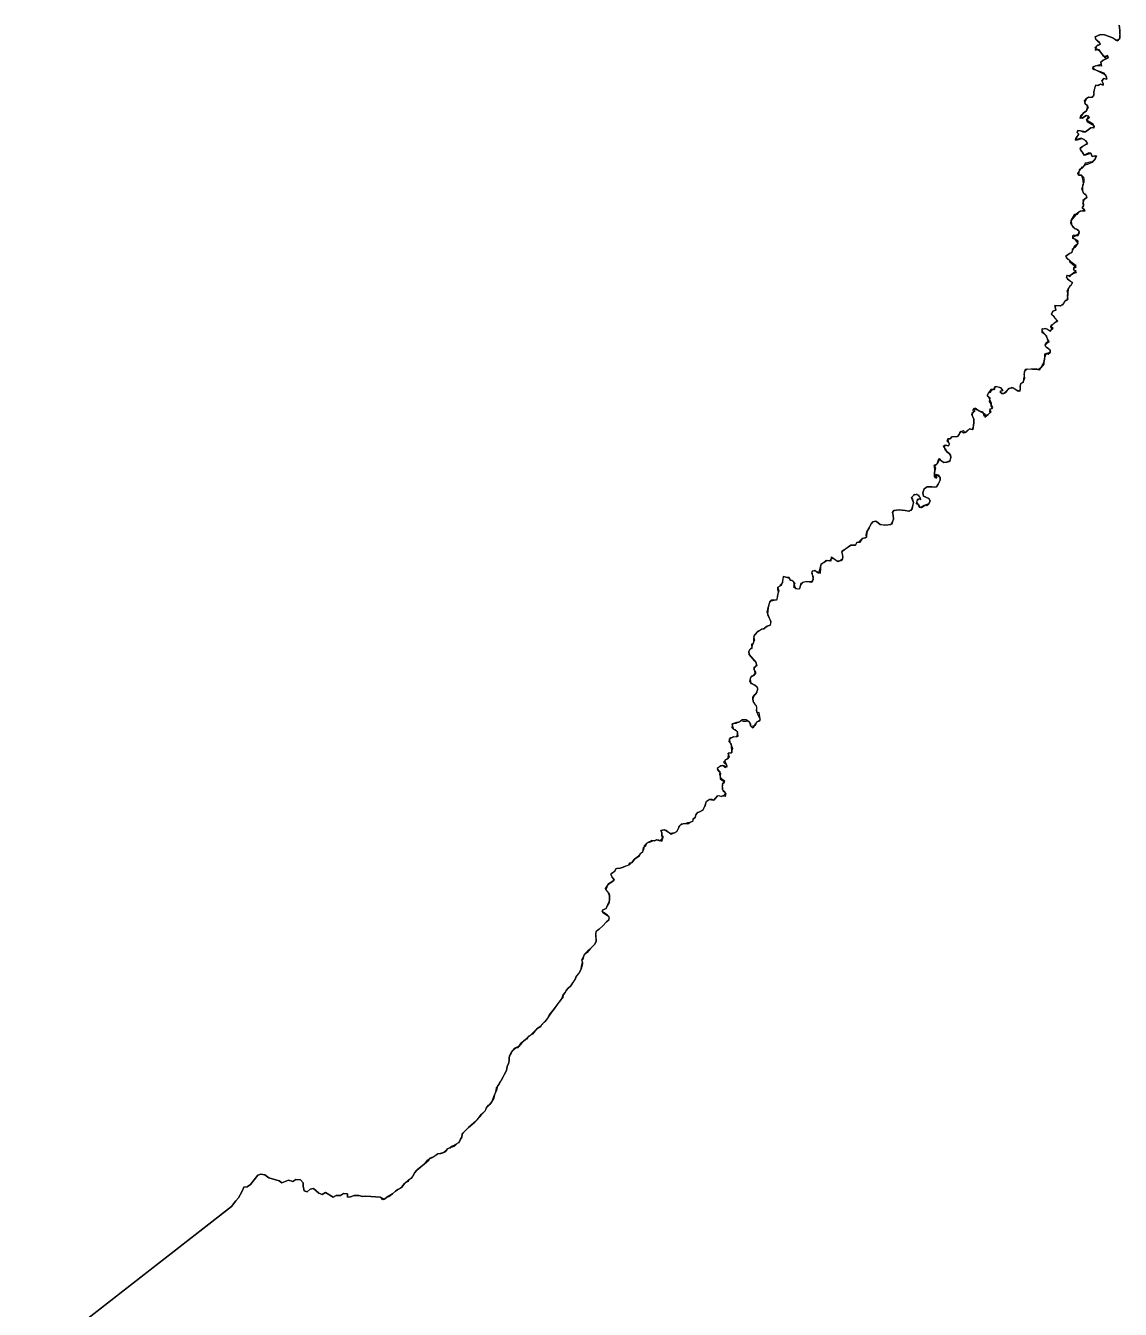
# Model space of a CAD drawing. Extents: x -74 to -34.8, y -33.8 to 5.3.
# Drawn here: x -48.001 to -47.016, y -4.707 to -3.552 of the extents above; entities that cross this region are included whole.
import ezdxf

# ---------------------------------------------------------------- set-up
doc = ezdxf.new("R2010")
doc.units = 0
doc.header["$LTSCALE"] = 2
doc.layers.add('UFEBRASIL', color=7, linetype='Continuous')

msp = doc.modelspace()

# ---------------------------------------------------------------- linework, layer by layer
at = {"layer": 'UFEBRASIL'}
for points in [[(-47.0172, -3.5514), (-47.0167, -3.5561), (-47.0169, -3.5641), (-47.0204, -3.5653), (-47.0229, -3.563), (-47.0306, -3.5602), (-47.0342, -3.56), (-47.0388, -3.5621), (-47.0383, -3.5643), (-47.0374, -3.5654), (-47.034, -3.5687), (-47.0356, -3.5695), (-47.0378, -3.5703), (-47.0388, -3.5739), (-47.0356, -3.5731), (-47.034, -3.5758), (-47.0325, -3.5775), (-47.0302, -3.5809), (-47.0278, -3.5788), (-47.0272, -3.5809), (-47.0301, -3.5825), (-47.0318, -3.5829), (-47.0337, -3.5848), (-47.0335, -3.5865), (-47.0333, -3.5884), (-47.0382, -3.588), (-47.0398, -3.5887), (-47.0412, -3.5896), (-47.0396, -3.5911), (-47.0375, -3.5922), (-47.0363, -3.5929), (-47.0296, -3.5962), (-47.0284, -3.6001), (-47.031, -3.5996), (-47.0328, -3.6017), (-47.0317, -3.604), (-47.0317, -3.6054), (-47.0342, -3.6046), (-47.0363, -3.6061), (-47.0382, -3.6055), (-47.0392, -3.6071), (-47.0401, -3.6115), (-47.0404, -3.6154), (-47.0427, -3.6165), (-47.045, -3.6164), (-47.0468, -3.6175), (-47.0486, -3.6215), (-47.0469, -3.6232), (-47.0453, -3.6255), (-47.0467, -3.6286), (-47.0496, -3.6307), (-47.0524, -3.6346), (-47.0504, -3.6352), (-47.0469, -3.6329), (-47.0448, -3.6334), (-47.0442, -3.635), (-47.0466, -3.6369), (-47.0461, -3.6384), (-47.0397, -3.6421), (-47.0401, -3.6441), (-47.0427, -3.644), (-47.0475, -3.6476), (-47.0506, -3.6468), (-47.0545, -3.6464), (-47.0552, -3.6481), (-47.0537, -3.6497), (-47.0544, -3.6509), (-47.0566, -3.655), (-47.0547, -3.6547), (-47.0509, -3.6534), (-47.0491, -3.6542), (-47.0459, -3.6576), (-47.0467, -3.6589), (-47.0492, -3.6598), (-47.0527, -3.6632), (-47.0503, -3.666), (-47.0489, -3.6686), (-47.0473, -3.6683), (-47.0428, -3.6668), (-47.0417, -3.6696), (-47.039, -3.6692), (-47.0376, -3.6692), (-47.0392, -3.6728), (-47.0417, -3.6749), (-47.0436, -3.6749), (-47.0471, -3.6757), (-47.048, -3.6757), (-47.0496, -3.6794), (-47.0509, -3.6792), (-47.0517, -3.6808), (-47.0533, -3.6818), (-47.0538, -3.6866), (-47.0512, -3.6866), (-47.0495, -3.6883), (-47.0491, -3.6901), (-47.0491, -3.6931), (-47.0502, -3.6955), (-47.0503, -3.7004), (-47.0493, -3.7027), (-47.0476, -3.7037), (-47.0463, -3.7065), (-47.0484, -3.7082), (-47.0499, -3.7094), (-47.0493, -3.7133), (-47.0495, -3.714), (-47.0506, -3.7159), (-47.0486, -3.7178), (-47.0481, -3.7189), (-47.0522, -3.7188), (-47.0545, -3.7203), (-47.0559, -3.7217), (-47.0574, -3.7236), (-47.0604, -3.7273), (-47.0603, -3.7312), (-47.0572, -3.7347), (-47.0563, -3.7345), (-47.0533, -3.7369), (-47.0541, -3.7395), (-47.056, -3.7407), (-47.0582, -3.7406), (-47.0594, -3.7412), (-47.0593, -3.7433), (-47.0572, -3.7442), (-47.0544, -3.7479), (-47.0556, -3.7494), (-47.0572, -3.7515), (-47.0597, -3.7535), (-47.06, -3.756), (-47.0621, -3.757), (-47.0653, -3.7594), (-47.0651, -3.7606), (-47.0621, -3.7629), (-47.0621, -3.7643), (-47.0576, -3.7681), (-47.0563, -3.7697), (-47.0587, -3.7708), (-47.0571, -3.7722), (-47.0561, -3.7744), (-47.0592, -3.7752), (-47.0606, -3.7762), (-47.0621, -3.777), (-47.0644, -3.7768), (-47.0646, -3.7786), (-47.0639, -3.7801), (-47.0593, -3.783), (-47.0604, -3.7856), (-47.0618, -3.7864), (-47.0629, -3.7883), (-47.0635, -3.7919), (-47.0634, -3.7946), (-47.0641, -3.7969), (-47.0641, -3.7991), (-47.0665, -3.8003), (-47.0681, -3.8033), (-47.07, -3.8041), (-47.0752, -3.8037), (-47.0749, -3.805), (-47.0744, -3.8079), (-47.077, -3.809), (-47.0783, -3.8117), (-47.0759, -3.8138), (-47.0751, -3.8148), (-47.0726, -3.8179), (-47.076, -3.82), (-47.0789, -3.8228), (-47.0777, -3.8232), (-47.0769, -3.824), (-47.0774, -3.8252), (-47.0798, -3.8265), (-47.0836, -3.8244), (-47.0868, -3.8255), (-47.0868, -3.8281), (-47.0858, -3.8283), (-47.084, -3.8298), (-47.082, -3.8332), (-47.0802, -3.8367), (-47.0819, -3.8363), (-47.0821, -3.8376), (-47.0841, -3.8399), (-47.0828, -3.8415), (-47.0817, -3.8417), (-47.0794, -3.8439), (-47.0794, -3.8461), (-47.0828, -3.8471), (-47.0844, -3.8477), (-47.0845, -3.8522), (-47.085, -3.8551), (-47.0852, -3.8566), (-47.0877, -3.8599), (-47.0904, -3.8615), (-47.0921, -3.8608), (-47.1019, -3.8613), (-47.1027, -3.8637), (-47.1028, -3.8671), (-47.1033, -3.8696), (-47.1037, -3.8731), (-47.1059, -3.874), (-47.1063, -3.8765), (-47.1066, -3.8809), (-47.1083, -3.8811), (-47.1105, -3.8793), (-47.1138, -3.8777), (-47.1176, -3.8795), (-47.121, -3.8829), (-47.1232, -3.8829), (-47.124, -3.8805), (-47.122, -3.8803), (-47.1237, -3.8778), (-47.1246, -3.8777), (-47.1288, -3.8766), (-47.1296, -3.8774), (-47.1307, -3.8801), (-47.1329, -3.8795), (-47.1348, -3.8823), (-47.1359, -3.8842), (-47.1357, -3.8855), (-47.1348, -3.8863), (-47.1333, -3.8892), (-47.1325, -3.8917), (-47.1328, -3.8938), (-47.1316, -3.8964), (-47.1337, -3.8972), (-47.1339, -3.8989), (-47.1338, -3.9005), (-47.1352, -3.902), (-47.1389, -3.9034), (-47.1396, -3.8999), (-47.1435, -3.8987), (-47.1469, -3.8962), (-47.1477, -3.8978), (-47.1471, -3.899), (-47.1498, -3.9009), (-47.1493, -3.9033), (-47.148, -3.9062), (-47.148, -3.9089), (-47.1484, -3.9121), (-47.1497, -3.9153), (-47.152, -3.9147), (-47.1533, -3.9161), (-47.1563, -3.9184), (-47.1569, -3.9173), (-47.1578, -3.9165), (-47.1607, -3.9178), (-47.1614, -3.92), (-47.1628, -3.9218), (-47.1679, -3.9219), (-47.1694, -3.9238), (-47.1716, -3.9238), (-47.1724, -3.9256), (-47.1699, -3.9283), (-47.1708, -3.9301), (-47.174, -3.9296), (-47.1756, -3.9307), (-47.1737, -3.9329), (-47.1727, -3.9352), (-47.1703, -3.937), (-47.1691, -3.9386), (-47.1687, -3.9406), (-47.1699, -3.9444), (-47.1725, -3.9452), (-47.1751, -3.945), (-47.1778, -3.9434), (-47.1796, -3.9418), (-47.1796, -3.9435), (-47.181, -3.9462), (-47.1835, -3.9486), (-47.1826, -3.9501), (-47.1833, -3.9523), (-47.1835, -3.9544), (-47.1826, -3.9588), (-47.1813, -3.9589), (-47.1815, -3.956), (-47.1803, -3.9561), (-47.1785, -3.9589), (-47.1784, -3.9609), (-47.1801, -3.9647), (-47.1816, -3.9671), (-47.1836, -3.9674), (-47.1858, -3.9671), (-47.19, -3.9671), (-47.1928, -3.9688), (-47.194, -3.9725), (-47.1934, -3.9753), (-47.1887, -3.9776), (-47.1875, -3.9796), (-47.1886, -3.9823), (-47.1913, -3.9832), (-47.1927, -3.9837), (-47.1964, -3.986), (-47.1973, -3.9835), (-47.1998, -3.9822), (-47.199, -3.9797), (-47.1974, -3.9779), (-47.1959, -3.9783), (-47.1965, -3.9766), (-47.1995, -3.9735), (-47.2025, -3.9748), (-47.2041, -3.9765), (-47.2034, -3.9781), (-47.2024, -3.981), (-47.2045, -3.9883), (-47.2065, -3.9888), (-47.2099, -3.9883), (-47.2153, -3.9878), (-47.22, -3.9882), (-47.2212, -3.9901), (-47.2207, -3.9925), (-47.2205, -3.996), (-47.2227, -4.0013), (-47.2282, -4.0019), (-47.2323, -4.001), (-47.2343, -3.9995), (-47.2364, -3.998), (-47.2389, -3.9986), (-47.2405, -4.0004), (-47.2423, -4.0039), (-47.2444, -4.0076), (-47.2447, -4.0122), (-47.2459, -4.0131), (-47.2489, -4.0139), (-47.2518, -4.0167), (-47.2533, -4.0171), (-47.2546, -4.0195), (-47.2563, -4.0196), (-47.2589, -4.0196), (-47.2609, -4.021), (-47.2673, -4.0259), (-47.2664, -4.0281), (-47.2663, -4.0319), (-47.2674, -4.0335), (-47.2713, -4.0339), (-47.2743, -4.0315), (-47.2768, -4.0321), (-47.278, -4.0339), (-47.2814, -4.0334), (-47.2831, -4.0352), (-47.2858, -4.0371), (-47.2878, -4.045), (-47.2912, -4.0422), (-47.2939, -4.0432), (-47.2935, -4.0458), (-47.2927, -4.0503), (-47.2948, -4.0532), (-47.2985, -4.0521), (-47.3022, -4.0531), (-47.3042, -4.0554), (-47.3051, -4.0588), (-47.3063, -4.0592), (-47.3083, -4.0584), (-47.3099, -4.0548), (-47.31, -4.0521), (-47.3133, -4.0509), (-47.3144, -4.0487), (-47.3173, -4.0482), (-47.3194, -4.0478), (-47.3201, -4.0496), (-47.3204, -4.0531), (-47.323, -4.0564), (-47.3246, -4.058), (-47.3237, -4.0606), (-47.3246, -4.0633), (-47.3248, -4.0657), (-47.3258, -4.069), (-47.3305, -4.0689), (-47.3319, -4.0711), (-47.3332, -4.0756), (-47.3338, -4.0818), (-47.3307, -4.0881), (-47.3314, -4.0914), (-47.3341, -4.0925), (-47.3365, -4.0941), (-47.3369, -4.0952), (-47.339, -4.0951), (-47.3437, -4.0983), (-47.3465, -4.1017), (-47.3456, -4.105), (-47.3472, -4.1087), (-47.3482, -4.1087), (-47.348, -4.1126), (-47.3497, -4.1135), (-47.3506, -4.1153), (-47.3502, -4.1178), (-47.3443, -4.1247), (-47.3434, -4.1277), (-47.3442, -4.128), (-47.3463, -4.1309), (-47.3444, -4.1345), (-47.346, -4.1368), (-47.3481, -4.1374), (-47.3494, -4.1392), (-47.3492, -4.1432), (-47.3466, -4.1447), (-47.3431, -4.1469), (-47.3427, -4.1499), (-47.3439, -4.152), (-47.344, -4.1532), (-47.3461, -4.1553), (-47.3469, -4.1577), (-47.3468, -4.1599), (-47.3464, -4.1611), (-47.3441, -4.1638), (-47.3436, -4.1662), (-47.3439, -4.1683), (-47.3433, -4.1695), (-47.3416, -4.1701), (-47.3406, -4.1756), (-47.3411, -4.1778), (-47.3438, -4.1787), (-47.3449, -4.1817), (-47.348, -4.1827), (-47.3491, -4.1821), (-47.3489, -4.1805), (-47.3501, -4.1787), (-47.3531, -4.1768), (-47.3539, -4.1768), (-47.3569, -4.1768), (-47.3585, -4.1783), (-47.3605, -4.1792), (-47.3622, -4.1801), (-47.3658, -4.1806), (-47.3645, -4.1851), (-47.3629, -4.1853), (-47.3609, -4.1875), (-47.3616, -4.1924), (-47.3643, -4.192), (-47.3679, -4.1942), (-47.3676, -4.197), (-47.3664, -4.1993), (-47.3655, -4.2017), (-47.3652, -4.2024), (-47.3664, -4.2063), (-47.3692, -4.2066), (-47.3689, -4.2082), (-47.3682, -4.2099), (-47.37, -4.2121), (-47.3722, -4.2131), (-47.3718, -4.2154), (-47.3712, -4.2155), (-47.3703, -4.2192), (-47.3727, -4.2182), (-47.3757, -4.218), (-47.379, -4.2205), (-47.3784, -4.2222), (-47.3762, -4.2246), (-47.3763, -4.2271), (-47.3763, -4.2299), (-47.3743, -4.2314), (-47.3724, -4.2332), (-47.3745, -4.2349), (-47.3742, -4.2395), (-47.3739, -4.2406), (-47.3712, -4.2431), (-47.3718, -4.2456), (-47.3733, -4.2453), (-47.3755, -4.2456), (-47.3789, -4.245), (-47.3803, -4.2469), (-47.3821, -4.2489), (-47.3836, -4.2484), (-47.3864, -4.2485), (-47.3892, -4.2511), (-47.3907, -4.2556), (-47.3919, -4.2579), (-47.3934, -4.2588), (-47.397, -4.2603), (-47.3984, -4.2621), (-47.3988, -4.2645), (-47.4011, -4.266), (-47.4011, -4.2678), (-47.4036, -4.269), (-47.4057, -4.2695), (-47.4073, -4.2701), (-47.4114, -4.2705), (-47.4135, -4.2727), (-47.4141, -4.2747), (-47.4154, -4.2771), (-47.4175, -4.2784), (-47.4215, -4.2791), (-47.4268, -4.2756), (-47.4297, -4.2762), (-47.4289, -4.2784), (-47.4289, -4.2808), (-47.4278, -4.2822), (-47.4295, -4.2843), (-47.4308, -4.286), (-47.4337, -4.2847), (-47.4354, -4.2858), (-47.4379, -4.2854), (-47.4406, -4.2868), (-47.4429, -4.2884), (-47.4447, -4.2902), (-47.4455, -4.2933), (-47.4466, -4.2961), (-47.4485, -4.2973), (-47.45, -4.2995), (-47.4535, -4.302), (-47.4558, -4.3055), (-47.458, -4.3058), (-47.4593, -4.3077), (-47.4616, -4.3085), (-47.4637, -4.3094), (-47.4663, -4.3102), (-47.4703, -4.3107), (-47.4713, -4.3128), (-47.4727, -4.3142), (-47.4748, -4.316), (-47.4736, -4.3182), (-47.4717, -4.3207), (-47.4724, -4.3218), (-47.4776, -4.3252), (-47.4792, -4.3295), (-47.4786, -4.3303), (-47.4764, -4.3331), (-47.4759, -4.3352), (-47.4759, -4.338), (-47.4764, -4.341), (-47.4781, -4.344), (-47.479, -4.3465), (-47.4821, -4.3476), (-47.4826, -4.3492), (-47.482, -4.3501), (-47.4768, -4.3533), (-47.4762, -4.3553), (-47.4771, -4.3572), (-47.4788, -4.3585), (-47.482, -4.362), (-47.4852, -4.365), (-47.4881, -4.3672), (-47.4886, -4.3691), (-47.4884, -4.3712), (-47.4879, -4.3759), (-47.4891, -4.3785), (-47.4903, -4.3798), (-47.4932, -4.3825), (-47.4961, -4.3861), (-47.4964, -4.3864), (-47.4989, -4.3882), (-47.5008, -4.3926), (-47.5003, -4.3952), (-47.5003, -4.3962), (-47.5012, -4.3999), (-47.5025, -4.4027), (-47.5035, -4.4046), (-47.5059, -4.4075), (-47.5065, -4.4096), (-47.5078, -4.4112), (-47.5112, -4.4164), (-47.5135, -4.4185), (-47.5149, -4.4202), (-47.516, -4.4222), (-47.5178, -4.4242), (-47.5181, -4.427), (-47.5196, -4.4284), (-47.5212, -4.4308), (-47.5221, -4.4318), (-47.5256, -4.4365), (-47.528, -4.4394), (-47.5313, -4.4442), (-47.5327, -4.4463), (-47.5348, -4.4489), (-47.5361, -4.4501), (-47.5384, -4.4528), (-47.5404, -4.4542), (-47.5417, -4.4551), (-47.5429, -4.4565), (-47.5454, -4.4595), (-47.5485, -4.4613), (-47.5498, -4.4627), (-47.5517, -4.4644), (-47.5535, -4.4658), (-47.5542, -4.4669), (-47.5563, -4.4692), (-47.5575, -4.4706), (-47.5601, -4.4715), (-47.5619, -4.4724), (-47.5638, -4.4753), (-47.5645, -4.4766), (-47.5657, -4.4785), (-47.5662, -4.4806), (-47.5664, -4.4835), (-47.5668, -4.4861), (-47.568, -4.4887), (-47.5687, -4.4922), (-47.5737, -4.5017), (-47.575, -4.5031), (-47.5758, -4.505), (-47.577, -4.5068), (-47.5775, -4.5098), (-47.5793, -4.513), (-47.5801, -4.5173), (-47.5823, -4.5208), (-47.5836, -4.523), (-47.5854, -4.5239), (-47.5872, -4.5263), (-47.588, -4.5285), (-47.5913, -4.5316), (-47.5917, -4.533), (-47.5962, -4.5379), (-47.5982, -4.5395), (-47.6028, -4.5435), (-47.6063, -4.5469), (-47.6086, -4.5497), (-47.609, -4.5523), (-47.6101, -4.5541), (-47.6111, -4.5563), (-47.6119, -4.5574), (-47.6166, -4.5601), (-47.6184, -4.5606), (-47.6197, -4.5622), (-47.6218, -4.5629), (-47.623, -4.5642), (-47.6251, -4.5662), (-47.6285, -4.567), (-47.6308, -4.5677), (-47.6314, -4.5682), (-47.6356, -4.5709), (-47.6382, -4.5721), (-47.6403, -4.5737), (-47.6421, -4.5758), (-47.644, -4.5776), (-47.646, -4.5792), (-47.6471, -4.58), (-47.6495, -4.5821), (-47.6511, -4.5842), (-47.6528, -4.5867), (-47.6547, -4.5895), (-47.6569, -4.5913), (-47.6576, -4.5921), (-47.6605, -4.5939), (-47.663, -4.5972), (-47.6642, -4.5981), (-47.6665, -4.5993), (-47.6687, -4.601), (-47.6713, -4.6033), (-47.6763, -4.6064), (-47.6784, -4.608), (-47.68, -4.6086), (-47.6821, -4.6064), (-47.6954, -4.6055), (-47.6984, -4.6058), (-47.7016, -4.6048), (-47.7059, -4.6049), (-47.709, -4.6061), (-47.7119, -4.6063), (-47.7118, -4.6033), (-47.7153, -4.603), (-47.7181, -4.6048), (-47.7219, -4.6048), (-47.7248, -4.6064), (-47.7315, -4.6021), (-47.7345, -4.6039), (-47.7376, -4.6026), (-47.7423, -4.5986), (-47.7454, -4.599), (-47.748, -4.6015), (-47.7508, -4.6005), (-47.7518, -4.5965), (-47.7518, -4.5933), (-47.754, -4.5908), (-47.7582, -4.5905), (-47.7611, -4.5922), (-47.7649, -4.5909), (-47.7709, -4.5933), (-47.7734, -4.5915), (-47.7827, -4.5888), (-47.7863, -4.5861), (-47.7899, -4.5855), (-47.7926, -4.5864), (-47.7992, -4.5949), (-47.802, -4.5969), (-47.8051, -4.5974), (-47.8066, -4.601), (-47.81, -4.607), (-47.8124, -4.6095), (-47.8162, -4.6147), (-48.0014, -4.7589)], [(-48.0014, -4.7589), (-47.9124, -4.6896), (-47.8162, -4.6147), (-47.8124, -4.6095), (-47.81, -4.607), (-47.8066, -4.601), (-47.8051, -4.5974), (-47.802, -4.5969), (-47.7992, -4.5949), (-47.7926, -4.5864), (-47.7899, -4.5855), (-47.7863, -4.5861), (-47.7827, -4.5888), (-47.7734, -4.5915), (-47.7709, -4.5933), (-47.7649, -4.5909), (-47.7611, -4.5922), (-47.7582, -4.5905), (-47.754, -4.5908), (-47.7518, -4.5933), (-47.7518, -4.5965), (-47.7508, -4.6005), (-47.748, -4.6015), (-47.7454, -4.599), (-47.7423, -4.5986), (-47.7376, -4.6026), (-47.7345, -4.6039), (-47.7315, -4.6021), (-47.7248, -4.6064), (-47.7219, -4.6048), (-47.7181, -4.6048), (-47.7153, -4.603), (-47.7118, -4.6033), (-47.7119, -4.6063), (-47.709, -4.6061), (-47.7059, -4.6049), (-47.7016, -4.6048), (-47.6984, -4.6058), (-47.6954, -4.6055), (-47.6821, -4.6064), (-47.6784, -4.608), (-47.6763, -4.6064), (-47.6747, -4.6056), (-47.6713, -4.6033), (-47.6687, -4.601), (-47.6665, -4.5993), (-47.663, -4.5972), (-47.6621, -4.5959), (-47.6605, -4.5939), (-47.6566, -4.5905), (-47.6547, -4.5895), (-47.654, -4.5892), (-47.6528, -4.5867), (-47.6511, -4.5842), (-47.6495, -4.5821), (-47.646, -4.5792), (-47.644, -4.5776), (-47.6428, -4.5765), (-47.6408, -4.5749), (-47.6385, -4.5729), (-47.637, -4.571), (-47.6341, -4.5696), (-47.6306, -4.5669), (-47.6279, -4.567), (-47.6251, -4.5662), (-47.6234, -4.5653), (-47.6218, -4.5629), (-47.6196, -4.5617), (-47.6172, -4.5609), (-47.6152, -4.56), (-47.6147, -4.5595), (-47.6111, -4.5563), (-47.6101, -4.5541), (-47.609, -4.5523), (-47.6086, -4.5497), (-47.608, -4.5487), (-47.6063, -4.5469), (-47.6028, -4.5435), (-47.5972, -4.5389), (-47.5952, -4.5366), (-47.5913, -4.5316), (-47.59, -4.5306), (-47.588, -4.5285), (-47.5864, -4.5255), (-47.5839, -4.5233), (-47.5832, -4.5214), (-47.5815, -4.5199), (-47.5801, -4.5158), (-47.5782, -4.5119), (-47.5776, -4.5078), (-47.5761, -4.5061), (-47.575, -4.5043), (-47.5737, -4.5017), (-47.5731, -4.5009), (-47.5687, -4.4922), (-47.568, -4.4887), (-47.5668, -4.4861), (-47.5664, -4.4835), (-47.5662, -4.4806), (-47.5657, -4.4785), (-47.5638, -4.4753), (-47.5637, -4.4746), (-47.5601, -4.4715), (-47.5581, -4.4715), (-47.5564, -4.469), (-47.5557, -4.4675), (-47.5535, -4.4658), (-47.5517, -4.4644), (-47.55, -4.4638), (-47.5485, -4.4613), (-47.5471, -4.4605), (-47.5452, -4.4587), (-47.5417, -4.4551), (-47.5398, -4.4539), (-47.5376, -4.4526), (-47.5373, -4.4516), (-47.5348, -4.4489), (-47.5334, -4.4475), (-47.5316, -4.4455), (-47.5304, -4.4424), (-47.528, -4.4394), (-47.5256, -4.4365), (-47.5212, -4.4308), (-47.5196, -4.4284), (-47.5182, -4.4261), (-47.5178, -4.4242), (-47.516, -4.4222), (-47.5149, -4.4202), (-47.513, -4.418), (-47.5112, -4.4164), (-47.5103, -4.4152), (-47.507, -4.4104), (-47.5062, -4.4083), (-47.5046, -4.4062), (-47.5028, -4.4037), (-47.5014, -4.4011), (-47.5012, -4.3983), (-47.5003, -4.3952), (-47.5008, -4.3926), (-47.4998, -4.3918), (-47.4985, -4.3876), (-47.4959, -4.385), (-47.4955, -4.3844), (-47.4932, -4.3825), (-47.4891, -4.3785), (-47.4879, -4.3759), (-47.488, -4.3742), (-47.4884, -4.3712), (-47.4881, -4.3672), (-47.487, -4.3662), (-47.4852, -4.365), (-47.482, -4.362), (-47.4788, -4.3585), (-47.4763, -4.3564), (-47.4764, -4.3541), (-47.4778, -4.3526), (-47.4826, -4.3492), (-47.4821, -4.3476), (-47.479, -4.3465), (-47.4781, -4.344), (-47.4774, -4.3428), (-47.4764, -4.341), (-47.4759, -4.338), (-47.4759, -4.3352), (-47.4772, -4.3318), (-47.4792, -4.3295), (-47.4795, -4.3285), (-47.4766, -4.3241), (-47.4717, -4.3207), (-47.4736, -4.3182), (-47.4748, -4.316), (-47.4742, -4.3146), (-47.4713, -4.3128), (-47.4703, -4.3107), (-47.469, -4.3102), (-47.4663, -4.3102), (-47.4637, -4.3094), (-47.4616, -4.3085), (-47.4587, -4.3072), (-47.4568, -4.3056), (-47.4549, -4.3039), (-47.4535, -4.302), (-47.4491, -4.2992), (-47.4479, -4.2966), (-47.446, -4.2951), (-47.4455, -4.2915), (-47.4432, -4.2897), (-47.442, -4.2874), (-47.4391, -4.2864), (-47.4365, -4.2852), (-47.4337, -4.2847), (-47.432, -4.2848), (-47.429, -4.2859), (-47.4281, -4.2841), (-47.4289, -4.2808), (-47.4289, -4.2784), (-47.4297, -4.2762), (-47.4268, -4.2756), (-47.425, -4.2761), (-47.4204, -4.2795), (-47.4175, -4.2784), (-47.4154, -4.2771), (-47.4141, -4.2747), (-47.4124, -4.2714), (-47.4094, -4.27), (-47.4056, -4.2704), (-47.4036, -4.269), (-47.4011, -4.2678), (-47.4004, -4.2657), (-47.3988, -4.2645), (-47.3984, -4.2621), (-47.3964, -4.2598), (-47.3955, -4.2597), (-47.3919, -4.2579), (-47.3907, -4.2556), (-47.3898, -4.2543), (-47.3886, -4.2499), (-47.3864, -4.2485), (-47.3821, -4.2489), (-47.3803, -4.2469), (-47.3789, -4.245), (-47.3777, -4.2448), (-47.3755, -4.2456), (-47.3724, -4.2441), (-47.3717, -4.2425), (-47.3721, -4.2415), (-47.3742, -4.2395), (-47.3742, -4.2385), (-47.374, -4.234), (-47.3721, -4.2319), (-47.3748, -4.2301), (-47.3761, -4.2283), (-47.3768, -4.2259), (-47.3763, -4.2235), (-47.379, -4.2205), (-47.378, -4.2193), (-47.3744, -4.2176), (-47.3717, -4.2197), (-47.3702, -4.2177), (-47.3729, -4.2155), (-47.3735, -4.2148), (-47.3707, -4.2121), (-47.3691, -4.2109), (-47.3689, -4.2082), (-47.3692, -4.2066), (-47.3664, -4.2063), (-47.3655, -4.2058), (-47.3663, -4.2012), (-47.3663, -4.1987), (-47.3682, -4.1964), (-47.3679, -4.1942), (-47.3668, -4.1926), (-47.3643, -4.192), (-47.3603, -4.1914), (-47.3609, -4.1875), (-47.3645, -4.1851), (-47.3655, -4.1839), (-47.3649, -4.1799), (-47.3615, -4.1789), (-47.3593, -4.1789), (-47.3578, -4.1772), (-47.3558, -4.1778), (-47.3529, -4.1779), (-47.352, -4.1776), (-47.3501, -4.1787), (-47.3491, -4.1821), (-47.3473, -4.1838), (-47.3462, -4.1832), (-47.3446, -4.18), (-47.3428, -4.1781), (-47.3402, -4.1764), (-47.3412, -4.1743), (-47.3433, -4.1695), (-47.3433, -4.1672), (-47.3434, -4.1656), (-47.3441, -4.1638), (-47.3447, -4.1633), (-47.3468, -4.1599), (-47.3469, -4.1577), (-47.347, -4.1563), (-47.3452, -4.154), (-47.343, -4.1517), (-47.3427, -4.1499), (-47.3425, -4.1481), (-47.3443, -4.1457), (-47.3483, -4.1442), (-47.3498, -4.1419), (-47.3487, -4.1383), (-47.3468, -4.1371), (-47.345, -4.1351), (-47.3451, -4.133), (-47.3458, -4.1294), (-47.3434, -4.1277), (-47.3443, -4.1247), (-47.3453, -4.124), (-47.3502, -4.1178), (-47.3506, -4.1153), (-47.3497, -4.1135), (-47.3476, -4.1112), (-47.347, -4.1087), (-47.3461, -4.1072), (-47.3461, -4.1038), (-47.3456, -4.1001), (-47.3426, -4.0969), (-47.339, -4.0951), (-47.3365, -4.0941), (-47.3341, -4.0925), (-47.3314, -4.0914), (-47.3309, -4.0902), (-47.3307, -4.0881), (-47.3341, -4.0798), (-47.3332, -4.0756), (-47.3313, -4.0695), (-47.329, -4.0692), (-47.3252, -4.0684), (-47.3248, -4.0657), (-47.3239, -4.0616), (-47.3245, -4.0597), (-47.3244, -4.0573), (-47.3212, -4.0556), (-47.3204, -4.0531), (-47.3194, -4.0478), (-47.3173, -4.0482), (-47.3139, -4.0493), (-47.3133, -4.0509), (-47.3118, -4.0509), (-47.3091, -4.0536), (-47.3104, -4.0566), (-47.3083, -4.0584), (-47.3051, -4.0588), (-47.3046, -4.0581), (-47.3034, -4.0537), (-47.3004, -4.0525), (-47.2968, -4.0523), (-47.2931, -4.0523), (-47.2924, -4.0484), (-47.2938, -4.0447), (-47.2929, -4.0423), (-47.2899, -4.0429), (-47.286, -4.0446), (-47.2854, -4.0362), (-47.2831, -4.0352), (-47.2801, -4.0331), (-47.2765, -4.0336), (-47.2763, -4.0301), (-47.2743, -4.0315), (-47.2701, -4.0342), (-47.2663, -4.0319), (-47.2658, -4.0301), (-47.2664, -4.0281), (-47.2667, -4.0247), (-47.2609, -4.021), (-47.2589, -4.0196), (-47.2546, -4.0195), (-47.2533, -4.0171), (-47.2518, -4.0167), (-47.2505, -4.0167), (-47.248, -4.0131), (-47.2447, -4.0122), (-47.245, -4.0106), (-47.2444, -4.0076), (-47.2423, -4.0039), (-47.2405, -4.0004), (-47.2389, -3.9986), (-47.2364, -3.998), (-47.2343, -3.9995), (-47.2323, -4.001), (-47.2264, -4.0012), (-47.2215, -4.0004), (-47.2205, -3.996), (-47.2207, -3.9925), (-47.2212, -3.9901), (-47.22, -3.9882), (-47.2153, -3.9878), (-47.2099, -3.9883), (-47.2065, -3.9888), (-47.2034, -3.9868), (-47.2024, -3.981), (-47.2041, -3.9765), (-47.2025, -3.9748), (-47.2017, -3.9736), (-47.1978, -3.9741), (-47.1959, -3.9783), (-47.1974, -3.9779), (-47.199, -3.9784), (-47.1997, -3.9807), (-47.1986, -3.9826), (-47.1974, -3.9854), (-47.1952, -3.9856), (-47.1913, -3.9832), (-47.1903, -3.9837), (-47.1886, -3.9823), (-47.1875, -3.9796), (-47.1887, -3.9776), (-47.1934, -3.9753), (-47.194, -3.9725), (-47.1928, -3.9688), (-47.19, -3.9671), (-47.1858, -3.9671), (-47.1836, -3.9674), (-47.1816, -3.9671), (-47.1801, -3.9647), (-47.1784, -3.9609), (-47.1785, -3.9589), (-47.1815, -3.956), (-47.1823, -3.9564), (-47.1826, -3.9588), (-47.1836, -3.9576), (-47.1835, -3.9544), (-47.1833, -3.9523), (-47.1835, -3.9486), (-47.1837, -3.9476), (-47.181, -3.9462), (-47.1796, -3.9418), (-47.1788, -3.9416), (-47.1778, -3.9434), (-47.1751, -3.945), (-47.1715, -3.9441), (-47.1693, -3.9434), (-47.1687, -3.9406), (-47.1691, -3.9386), (-47.1703, -3.937), (-47.1736, -3.9343), (-47.1744, -3.9315), (-47.174, -3.9296), (-47.1708, -3.9301), (-47.1699, -3.9283), (-47.1707, -3.927), (-47.1716, -3.9238), (-47.1694, -3.9238), (-47.1679, -3.9219), (-47.1662, -3.9217), (-47.1628, -3.9218), (-47.1614, -3.92), (-47.1595, -3.9169), (-47.157, -3.9183), (-47.1549, -3.9177), (-47.152, -3.9147), (-47.1497, -3.9153), (-47.1485, -3.9145), (-47.1484, -3.9121), (-47.148, -3.9089), (-47.148, -3.9062), (-47.1498, -3.902), (-47.1485, -3.9001), (-47.1486, -3.8978), (-47.1475, -3.8962), (-47.1456, -3.8974), (-47.1435, -3.8987), (-47.1383, -3.9013), (-47.1381, -3.9043), (-47.1352, -3.902), (-47.1324, -3.8996), (-47.1337, -3.8972), (-47.1316, -3.8964), (-47.131, -3.8956), (-47.1325, -3.8926), (-47.1339, -3.8903), (-47.1335, -3.8873), (-47.1357, -3.8855), (-47.1359, -3.8842), (-47.1348, -3.8823), (-47.1331, -3.8818), (-47.1313, -3.8788), (-47.1292, -3.8795), (-47.1288, -3.8766), (-47.1275, -3.8766), (-47.1237, -3.8778), (-47.122, -3.8803), (-47.1246, -3.8814), (-47.1232, -3.8829), (-47.121, -3.8829), (-47.1194, -3.8821), (-47.1164, -3.8782), (-47.1123, -3.8779), (-47.1105, -3.8793), (-47.1066, -3.8809), (-47.106, -3.8793), (-47.1063, -3.8765), (-47.1059, -3.874), (-47.1033, -3.8723), (-47.1021, -3.8688), (-47.1029, -3.8657), (-47.1019, -3.8622), (-47.1002, -3.8607), (-47.0904, -3.8615), (-47.0887, -3.8616), (-47.0877, -3.8599), (-47.085, -3.8551), (-47.0845, -3.8522), (-47.0842, -3.8505), (-47.0828, -3.8471), (-47.0811, -3.8475), (-47.0794, -3.8461), (-47.0794, -3.8439), (-47.0828, -3.8415), (-47.084, -3.8391), (-47.0825, -3.8368), (-47.0812, -3.837), (-47.0804, -3.836), (-47.0815, -3.8354), (-47.0823, -3.8314), (-47.084, -3.8298), (-47.0863, -3.8271), (-47.0867, -3.8249), (-47.0859, -3.8244), (-47.0823, -3.8249), (-47.079, -3.8269), (-47.0769, -3.824), (-47.0786, -3.8241), (-47.0789, -3.8228), (-47.078, -3.8211), (-47.076, -3.82), (-47.073, -3.8172), (-47.076, -3.8137), (-47.0783, -3.8117), (-47.077, -3.809), (-47.0744, -3.8079), (-47.0749, -3.805), (-47.0752, -3.8037), (-47.0736, -3.8039), (-47.07, -3.8041), (-47.067, -3.8017), (-47.0654, -3.7991), (-47.0631, -3.7982), (-47.0638, -3.7952), (-47.0636, -3.7928), (-47.0641, -3.7906), (-47.0629, -3.7883), (-47.0604, -3.7856), (-47.0593, -3.783), (-47.0602, -3.7827), (-47.0646, -3.7786), (-47.0641, -3.7766), (-47.0617, -3.7776), (-47.0606, -3.7762), (-47.0583, -3.7748), (-47.0583, -3.7742), (-47.0559, -3.7726), (-47.0582, -3.7719), (-47.0581, -3.7697), (-47.056, -3.7681), (-47.0584, -3.7664), (-47.0621, -3.7629), (-47.0632, -3.7623), (-47.0653, -3.7594), (-47.0642, -3.7584), (-47.0621, -3.757), (-47.06, -3.756), (-47.0584, -3.7524), (-47.0571, -3.7497), (-47.0544, -3.7479), (-47.0541, -3.746), (-47.0572, -3.7442), (-47.0593, -3.7433), (-47.0578, -3.7417), (-47.0565, -3.7409), (-47.0541, -3.7409), (-47.0531, -3.7381), (-47.0542, -3.7356), (-47.0572, -3.7347), (-47.0585, -3.7335), (-47.0608, -3.7298), (-47.0604, -3.7273), (-47.0572, -3.7217), (-47.0548, -3.7215), (-47.0529, -3.7191), (-47.0509, -3.7186), (-47.0486, -3.7178), (-47.0506, -3.7159), (-47.0491, -3.7136), (-47.0493, -3.7133), (-47.0501, -3.712), (-47.0484, -3.7082), (-47.0463, -3.7065), (-47.0463, -3.7054), (-47.0493, -3.7027), (-47.0503, -3.7004), (-47.0508, -3.699), (-47.0494, -3.6946), (-47.0498, -3.6914), (-47.0504, -3.6888), (-47.0512, -3.6866), (-47.0538, -3.6866), (-47.0545, -3.685), (-47.0517, -3.6808), (-47.0506, -3.6803), (-47.0496, -3.6794), (-47.0484, -3.6779), (-47.0465, -3.6767), (-47.0454, -3.6767), (-47.0417, -3.6749), (-47.0408, -3.6743), (-47.0384, -3.6711), (-47.039, -3.6692), (-47.0417, -3.6696), (-47.0428, -3.6668), (-47.0447, -3.6665), (-47.0489, -3.6686), (-47.0503, -3.666), (-47.0515, -3.665), (-47.0521, -3.6615), (-47.0492, -3.6598), (-47.0459, -3.6576), (-47.0466, -3.656), (-47.0509, -3.6534), (-47.0527, -3.6536), (-47.0566, -3.655), (-47.0563, -3.6535), (-47.0537, -3.6497), (-47.0552, -3.6481), (-47.0545, -3.6464), (-47.0526, -3.6463), (-47.0499, -3.6476), (-47.0475, -3.6476), (-47.0427, -3.644), (-47.0397, -3.6431), (-47.0407, -3.6407), (-47.0466, -3.6369), (-47.046, -3.6361), (-47.0448, -3.6334), (-47.0469, -3.6329), (-47.0484, -3.6337), (-47.0523, -3.6354), (-47.0519, -3.6329), (-47.0496, -3.6307), (-47.0467, -3.6286), (-47.0454, -3.6239), (-47.0476, -3.623), (-47.0486, -3.6196), (-47.0468, -3.6175), (-47.045, -3.6164), (-47.0412, -3.6163), (-47.0397, -3.6141), (-47.0401, -3.6115), (-47.0382, -3.6055), (-47.0359, -3.6051), (-47.0342, -3.6046), (-47.0317, -3.6054), (-47.0317, -3.604), (-47.0328, -3.6017), (-47.031, -3.5996), (-47.0284, -3.6001), (-47.0283, -3.5982), (-47.0308, -3.5947), (-47.0375, -3.5922), (-47.0399, -3.5916), (-47.0414, -3.5907), (-47.0398, -3.5887), (-47.0382, -3.588), (-47.0365, -3.5874), (-47.0335, -3.5865), (-47.0337, -3.5848), (-47.0318, -3.5829), (-47.0301, -3.5825), (-47.0272, -3.5809), (-47.0278, -3.5788), (-47.0293, -3.5795), (-47.0315, -3.5797), (-47.0325, -3.5775), (-47.034, -3.5758), (-47.0371, -3.5732), (-47.0391, -3.572), (-47.0364, -3.5692), (-47.034, -3.5687), (-47.0351, -3.5672), (-47.0383, -3.5643), (-47.0388, -3.5621), (-47.0375, -3.5613), (-47.0342, -3.56), (-47.0306, -3.5602), (-47.0229, -3.563), (-47.0185, -3.5655), (-47.0163, -3.563), (-47.0167, -3.5561), (-47.0172, -3.5514)]]:
    msp.add_lwpolyline(points, dxfattribs=at)

doc.saveas('drawing.dxf')
